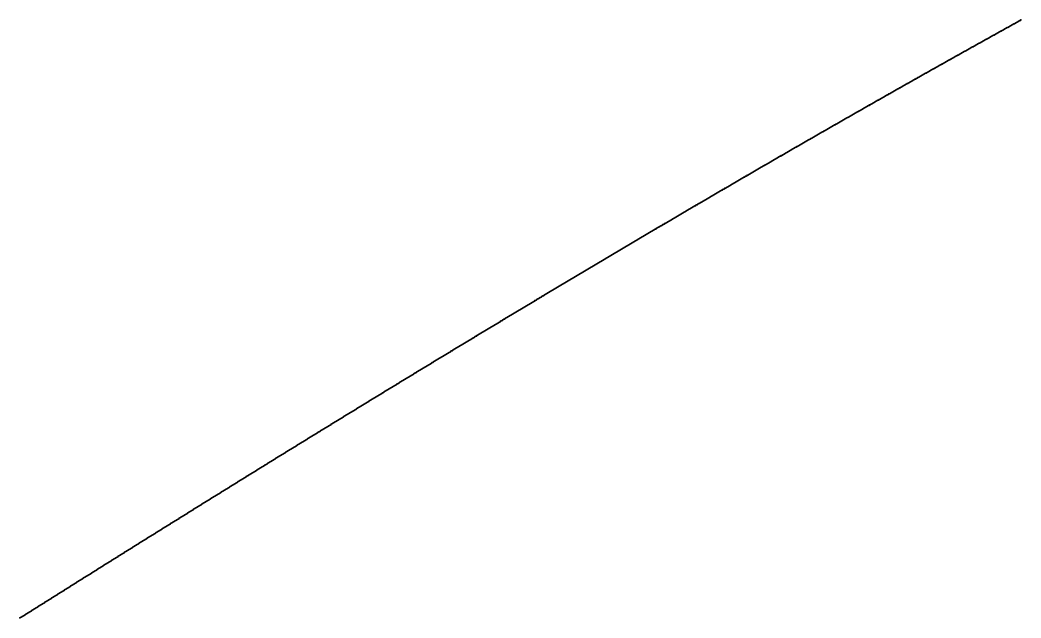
# Model space of a CAD drawing. Header units: metres. Extents: x 0 to 360, y 0 to 49.
# Drawn here: x 90.01 to 101.26, y 31.18 to 37.89 of the extents above; entities that cross this region are included whole.
import ezdxf

# ---------------------------------------------------------------- set-up
doc = ezdxf.new("R2010")
doc.units = ezdxf.units.M

msp = doc.modelspace()

# ---------------------------------------------------------------- linework, layer by layer
for p in [(101.07, 37.79), (101.076, 37.793), (101.083, 37.796), (101.089, 37.8), (101.095, 37.803), (101.101, 37.807), (101.107, 37.81), (101.114, 37.814), (101.12, 37.817), (101.126, 37.821), (101.132, 37.824), (101.138, 37.827), (101.145, 37.831), (101.151, 37.834), (101.157, 37.838), (101.163, 37.841), (101.169, 37.845), (101.176, 37.848), (101.182, 37.851), (101.188, 37.855), (101.194, 37.858), (101.2, 37.862), (101.207, 37.865), (101.213, 37.869), (101.219, 37.872), (101.225, 37.875), (101.231, 37.879), (101.237, 37.882), (101.244, 37.886), (101.25, 37.889), (101.256, 37.893), (100.872, 37.679), (100.878, 37.683), (100.884, 37.686), (100.891, 37.69), (100.897, 37.693), (100.903, 37.697), (100.909, 37.7), (100.915, 37.704), (100.922, 37.707), (100.928, 37.71), (100.934, 37.714), (100.94, 37.717), (100.946, 37.721), (100.953, 37.724), (100.959, 37.728), (100.965, 37.731), (100.971, 37.735), (100.977, 37.738), (100.984, 37.741), (100.99, 37.745), (100.996, 37.748), (101.002, 37.752), (101.008, 37.755), (101.015, 37.759), (101.021, 37.762), (101.027, 37.766), (101.033, 37.769), (101.039, 37.772), (101.046, 37.776), (101.052, 37.779), (101.058, 37.783), (101.064, 37.786), (100.667, 37.565), (100.674, 37.569), (100.68, 37.572), (100.686, 37.576), (100.692, 37.579), (100.698, 37.583), (100.705, 37.586), (100.711, 37.59), (100.717, 37.593), (100.723, 37.596), (100.729, 37.6), (100.736, 37.603), (100.742, 37.607), (100.748, 37.61), (100.754, 37.614), (100.76, 37.617), (100.767, 37.621), (100.773, 37.624), (100.779, 37.628), (100.785, 37.631), (100.791, 37.634), (100.798, 37.638), (100.804, 37.641), (100.81, 37.645), (100.816, 37.648), (100.822, 37.652), (100.829, 37.655), (100.835, 37.659), (100.841, 37.662), (100.847, 37.666), (100.853, 37.669), (100.86, 37.672), (100.866, 37.676), (100.469, 37.454), (100.475, 37.458), (100.481, 37.461), (100.487, 37.465), (100.494, 37.468), (100.5, 37.472), (100.506, 37.475), (100.512, 37.478), (100.518, 37.482), (100.525, 37.485), (100.531, 37.489), (100.537, 37.492), (100.543, 37.496), (100.55, 37.499), (100.556, 37.503), (100.562, 37.506), (100.568, 37.51), (100.574, 37.513), (100.581, 37.517), (100.587, 37.52), (100.593, 37.524), (100.599, 37.527), (100.605, 37.531), (100.612, 37.534), (100.618, 37.538), (100.624, 37.541), (100.63, 37.544), (100.636, 37.548), (100.643, 37.551), (100.649, 37.555), (100.655, 37.558), (100.661, 37.562), (100.264, 37.339), (100.27, 37.343), (100.276, 37.346), (100.283, 37.35), (100.289, 37.353), (100.295, 37.356), (100.301, 37.36), (100.307, 37.363), (100.314, 37.367), (100.32, 37.37), (100.326, 37.374), (100.332, 37.377), (100.338, 37.381), (100.345, 37.384), (100.351, 37.388), (100.357, 37.391), (100.363, 37.395), (100.369, 37.398), (100.376, 37.402), (100.382, 37.405), (100.388, 37.409), (100.394, 37.412), (100.401, 37.416), (100.407, 37.419), (100.413, 37.423), (100.419, 37.426), (100.425, 37.43), (100.432, 37.433), (100.438, 37.437), (100.444, 37.44), (100.45, 37.444), (100.456, 37.447), (100.463, 37.451), (100.065, 37.227), (100.071, 37.23), (100.077, 37.234), (100.084, 37.237), (100.09, 37.241), (100.096, 37.245), (100.102, 37.248), (100.109, 37.252), (100.115, 37.255), (100.121, 37.259), (100.127, 37.262), (100.133, 37.266), (100.14, 37.269), (100.146, 37.273), (100.152, 37.276), (100.158, 37.28), (100.164, 37.283), (100.171, 37.287), (100.177, 37.29), (100.183, 37.294), (100.189, 37.297), (100.196, 37.301), (100.202, 37.304), (100.208, 37.308), (100.214, 37.311), (100.22, 37.315), (100.227, 37.318), (100.233, 37.322), (100.239, 37.325), (100.245, 37.329), (100.251, 37.332), (100.258, 37.336), (99.866, 37.114), (99.872, 37.118), (99.878, 37.121), (99.885, 37.125), (99.891, 37.129), (99.897, 37.132), (99.903, 37.136), (99.91, 37.139), (99.916, 37.143), (99.922, 37.146), (99.928, 37.15), (99.934, 37.153), (99.941, 37.157), (99.947, 37.16), (99.953, 37.164), (99.959, 37.167), (99.966, 37.171), (99.972, 37.174), (99.978, 37.178), (99.984, 37.181), (99.99, 37.185), (99.997, 37.188), (100.003, 37.192), (100.009, 37.195), (100.015, 37.199), (100.021, 37.202), (100.028, 37.206), (100.034, 37.209), (100.04, 37.213), (100.046, 37.216), (100.053, 37.22), (100.059, 37.223), (99.673, 37.005), (99.679, 37.009), (99.686, 37.012), (99.692, 37.016), (99.698, 37.019), (99.704, 37.023), (99.71, 37.026), (99.717, 37.03), (99.723, 37.033), (99.729, 37.037), (99.735, 37.04), (99.742, 37.044), (99.748, 37.047), (99.754, 37.051), (99.76, 37.054), (99.766, 37.058), (99.773, 37.062), (99.779, 37.065), (99.785, 37.069), (99.791, 37.072), (99.798, 37.076), (99.804, 37.079), (99.81, 37.083), (99.816, 37.086), (99.822, 37.09), (99.829, 37.093), (99.835, 37.097), (99.841, 37.1), (99.847, 37.104), (99.854, 37.107), (99.86, 37.111), (99.474, 36.892), (99.48, 36.895), (99.486, 36.899), (99.492, 36.902), (99.499, 36.906), (99.505, 36.909), (99.511, 36.913), (99.517, 36.916), (99.524, 36.92), (99.53, 36.924), (99.536, 36.927), (99.542, 36.931), (99.549, 36.934), (99.555, 36.938), (99.561, 36.941), (99.567, 36.945), (99.573, 36.948), (99.58, 36.952), (99.586, 36.955), (99.592, 36.959), (99.598, 36.963), (99.605, 36.966), (99.611, 36.97), (99.617, 36.973), (99.623, 36.977), (99.629, 36.98), (99.636, 36.984), (99.642, 36.987), (99.648, 36.991), (99.654, 36.994), (99.661, 36.998), (99.667, 37.001), (99.274, 36.778), (99.281, 36.781), (99.287, 36.785), (99.293, 36.789), (99.299, 36.792), (99.305, 36.796), (99.312, 36.799), (99.318, 36.803), (99.324, 36.806), (99.33, 36.81), (99.337, 36.813), (99.343, 36.817), (99.349, 36.821), (99.355, 36.824), (99.362, 36.828), (99.368, 36.831), (99.374, 36.835), (99.38, 36.838), (99.387, 36.842), (99.393, 36.845), (99.399, 36.849), (99.405, 36.853), (99.411, 36.856), (99.418, 36.86), (99.424, 36.863), (99.43, 36.867), (99.436, 36.87), (99.443, 36.874), (99.449, 36.877), (99.455, 36.881), (99.461, 36.885), (99.468, 36.888), (99.081, 36.667), (99.087, 36.671), (99.093, 36.674), (99.1, 36.678), (99.106, 36.681), (99.112, 36.685), (99.118, 36.689), (99.125, 36.692), (99.131, 36.696), (99.137, 36.699), (99.143, 36.703), (99.15, 36.706), (99.156, 36.71), (99.162, 36.714), (99.168, 36.717), (99.175, 36.721), (99.181, 36.724), (99.187, 36.728), (99.193, 36.731), (99.199, 36.735), (99.206, 36.739), (99.212, 36.742), (99.218, 36.746), (99.224, 36.749), (99.231, 36.753), (99.237, 36.756), (99.243, 36.76), (99.249, 36.764), (99.256, 36.767), (99.262, 36.771), (99.268, 36.774), (98.881, 36.552), (98.887, 36.556), (98.894, 36.56), (98.9, 36.563), (98.906, 36.567), (98.912, 36.57), (98.919, 36.574), (98.925, 36.578), (98.931, 36.581), (98.937, 36.585), (98.944, 36.588), (98.95, 36.592), (98.956, 36.595), (98.962, 36.599), (98.969, 36.603), (98.975, 36.606), (98.981, 36.61), (98.987, 36.613), (98.994, 36.617), (99, 36.621), (99.006, 36.624), (99.012, 36.628), (99.019, 36.631), (99.025, 36.635), (99.031, 36.638), (99.037, 36.642), (99.043, 36.646), (99.05, 36.649), (99.056, 36.653), (99.062, 36.656), (99.068, 36.66), (99.075, 36.664), (98.687, 36.441), (98.694, 36.445), (98.7, 36.448), (98.706, 36.452), (98.712, 36.455), (98.719, 36.459), (98.725, 36.463), (98.731, 36.466), (98.737, 36.47), (98.744, 36.473), (98.75, 36.477), (98.756, 36.481), (98.762, 36.484), (98.769, 36.488), (98.775, 36.491), (98.781, 36.495), (98.787, 36.499), (98.794, 36.502), (98.8, 36.506), (98.806, 36.509), (98.812, 36.513), (98.819, 36.516), (98.825, 36.52), (98.831, 36.524), (98.837, 36.527), (98.844, 36.531), (98.85, 36.534), (98.856, 36.538), (98.862, 36.542), (98.869, 36.545), (98.875, 36.549), (98.494, 36.329), (98.5, 36.333), (98.506, 36.336), (98.512, 36.34), (98.519, 36.343), (98.525, 36.347), (98.531, 36.351), (98.537, 36.354), (98.544, 36.358), (98.55, 36.362), (98.556, 36.365), (98.562, 36.369), (98.569, 36.372), (98.575, 36.376), (98.581, 36.38), (98.587, 36.383), (98.594, 36.387), (98.6, 36.39), (98.606, 36.394), (98.612, 36.398), (98.619, 36.401), (98.625, 36.405), (98.631, 36.408), (98.637, 36.412), (98.644, 36.416), (98.65, 36.419), (98.656, 36.423), (98.662, 36.426), (98.669, 36.43), (98.675, 36.434), (98.681, 36.437), (98.3, 36.217), (98.306, 36.22), (98.312, 36.224), (98.318, 36.228), (98.325, 36.231), (98.331, 36.235), (98.337, 36.238), (98.343, 36.242), (98.35, 36.246), (98.356, 36.249), (98.362, 36.253), (98.369, 36.257), (98.375, 36.26), (98.381, 36.264), (98.387, 36.267), (98.394, 36.271), (98.4, 36.275), (98.406, 36.278), (98.412, 36.282), (98.419, 36.286), (98.425, 36.289), (98.431, 36.293), (98.437, 36.296), (98.444, 36.3), (98.45, 36.304), (98.456, 36.307), (98.462, 36.311), (98.469, 36.314), (98.475, 36.318), (98.481, 36.322), (98.487, 36.325), (98.106, 36.104), (98.112, 36.108), (98.118, 36.111), (98.124, 36.115), (98.131, 36.118), (98.137, 36.122), (98.143, 36.126), (98.149, 36.129), (98.156, 36.133), (98.162, 36.137), (98.168, 36.14), (98.174, 36.144), (98.181, 36.148), (98.187, 36.151), (98.193, 36.155), (98.2, 36.159), (98.206, 36.162), (98.212, 36.166), (98.218, 36.169), (98.225, 36.173), (98.231, 36.177), (98.237, 36.18), (98.243, 36.184), (98.25, 36.188), (98.256, 36.191), (98.262, 36.195), (98.268, 36.198), (98.275, 36.202), (98.281, 36.206), (98.287, 36.209), (98.293, 36.213), (97.911, 35.991), (97.918, 35.994), (97.924, 35.998), (97.93, 36.002), (97.936, 36.005), (97.943, 36.009), (97.949, 36.013), (97.955, 36.016), (97.961, 36.02), (97.968, 36.024), (97.974, 36.027), (97.98, 36.031), (97.987, 36.035), (97.993, 36.038), (97.999, 36.042), (98.005, 36.046), (98.012, 36.049), (98.018, 36.053), (98.024, 36.057), (98.03, 36.06), (98.037, 36.064), (98.043, 36.067), (98.049, 36.071), (98.055, 36.075), (98.062, 36.078), (98.068, 36.082), (98.074, 36.086), (98.081, 36.089), (98.087, 36.093), (98.093, 36.097), (98.099, 36.1), (97.717, 35.877), (97.723, 35.881), (97.729, 35.885), (97.736, 35.888), (97.742, 35.892), (97.748, 35.896), (97.755, 35.899), (97.761, 35.903), (97.767, 35.907), (97.773, 35.91), (97.78, 35.914), (97.786, 35.918), (97.792, 35.921), (97.798, 35.925), (97.805, 35.929), (97.811, 35.932), (97.817, 35.936), (97.824, 35.94), (97.83, 35.943), (97.836, 35.947), (97.842, 35.951), (97.849, 35.954), (97.855, 35.958), (97.861, 35.962), (97.867, 35.965), (97.874, 35.969), (97.88, 35.972), (97.886, 35.976), (97.893, 35.98), (97.899, 35.983), (97.905, 35.987), (97.529, 35.767), (97.535, 35.771), (97.541, 35.774), (97.547, 35.778), (97.554, 35.782), (97.56, 35.785), (97.566, 35.789), (97.573, 35.793), (97.579, 35.796), (97.585, 35.8), (97.591, 35.804), (97.598, 35.807), (97.604, 35.811), (97.61, 35.815), (97.616, 35.818), (97.623, 35.822), (97.629, 35.826), (97.635, 35.83), (97.642, 35.833), (97.648, 35.837), (97.654, 35.841), (97.66, 35.844), (97.667, 35.848), (97.673, 35.852), (97.679, 35.855), (97.686, 35.859), (97.692, 35.863), (97.698, 35.866), (97.704, 35.87), (97.711, 35.874), (97.334, 35.653), (97.34, 35.656), (97.346, 35.66), (97.353, 35.664), (97.359, 35.667), (97.365, 35.671), (97.372, 35.675), (97.378, 35.679), (97.384, 35.682), (97.39, 35.686), (97.397, 35.69), (97.403, 35.693), (97.409, 35.697), (97.416, 35.701), (97.422, 35.704), (97.428, 35.708), (97.434, 35.712), (97.441, 35.715), (97.447, 35.719), (97.453, 35.723), (97.46, 35.726), (97.466, 35.73), (97.472, 35.734), (97.478, 35.738), (97.485, 35.741), (97.491, 35.745), (97.497, 35.749), (97.503, 35.752), (97.51, 35.756), (97.516, 35.76), (97.522, 35.763), (97.145, 35.542), (97.152, 35.545), (97.158, 35.549), (97.164, 35.553), (97.17, 35.557), (97.177, 35.56), (97.183, 35.564), (97.189, 35.568), (97.196, 35.571), (97.202, 35.575), (97.208, 35.579), (97.214, 35.582), (97.221, 35.586), (97.227, 35.59), (97.233, 35.594), (97.24, 35.597), (97.246, 35.601), (97.252, 35.605), (97.258, 35.608), (97.265, 35.612), (97.271, 35.616), (97.277, 35.619), (97.284, 35.623), (97.29, 35.627), (97.296, 35.631), (97.302, 35.634), (97.309, 35.638), (97.315, 35.642), (97.321, 35.645), (97.328, 35.649), (96.956, 35.43), (96.963, 35.434), (96.969, 35.438), (96.975, 35.441), (96.982, 35.445), (96.988, 35.449), (96.994, 35.453), (97.001, 35.456), (97.007, 35.46), (97.013, 35.464), (97.019, 35.468), (97.026, 35.471), (97.032, 35.475), (97.038, 35.479), (97.045, 35.482), (97.051, 35.486), (97.057, 35.49), (97.063, 35.493), (97.07, 35.497), (97.076, 35.501), (97.082, 35.505), (97.089, 35.508), (97.095, 35.512), (97.101, 35.516), (97.108, 35.519), (97.114, 35.523), (97.12, 35.527), (97.126, 35.531), (97.133, 35.534), (97.139, 35.538), (96.761, 35.315), (96.768, 35.319), (96.774, 35.322), (96.78, 35.326), (96.786, 35.33), (96.793, 35.334), (96.799, 35.337), (96.805, 35.341), (96.812, 35.345), (96.818, 35.348), (96.824, 35.352), (96.831, 35.356), (96.837, 35.36), (96.843, 35.363), (96.849, 35.367), (96.856, 35.371), (96.862, 35.375), (96.868, 35.378), (96.875, 35.382), (96.881, 35.386), (96.887, 35.389), (96.894, 35.393), (96.9, 35.397), (96.906, 35.401), (96.912, 35.404), (96.919, 35.408), (96.925, 35.412), (96.931, 35.415), (96.938, 35.419), (96.944, 35.423), (96.95, 35.427), (96.572, 35.203), (96.579, 35.207), (96.585, 35.21), (96.591, 35.214), (96.597, 35.218), (96.604, 35.222), (96.61, 35.225), (96.616, 35.229), (96.623, 35.233), (96.629, 35.236), (96.635, 35.24), (96.642, 35.244), (96.648, 35.248), (96.654, 35.251), (96.66, 35.255), (96.667, 35.259), (96.673, 35.263), (96.679, 35.266), (96.686, 35.27), (96.692, 35.274), (96.698, 35.278), (96.705, 35.281), (96.711, 35.285), (96.717, 35.289), (96.723, 35.293), (96.73, 35.296), (96.736, 35.3), (96.742, 35.304), (96.749, 35.307), (96.755, 35.311), (96.383, 35.09), (96.389, 35.094), (96.396, 35.098), (96.402, 35.102), (96.408, 35.105), (96.415, 35.109), (96.421, 35.113), (96.427, 35.117), (96.433, 35.12), (96.44, 35.124), (96.446, 35.128), (96.452, 35.132), (96.459, 35.135), (96.465, 35.139), (96.471, 35.143), (96.478, 35.147), (96.484, 35.15), (96.49, 35.154), (96.497, 35.158), (96.503, 35.162), (96.509, 35.165), (96.515, 35.169), (96.522, 35.173), (96.528, 35.177), (96.534, 35.18), (96.541, 35.184), (96.547, 35.188), (96.553, 35.192), (96.56, 35.195), (96.566, 35.199), (96.194, 34.978), (96.2, 34.981), (96.206, 34.985), (96.213, 34.989), (96.219, 34.993), (96.225, 34.996), (96.232, 35), (96.238, 35.004), (96.244, 35.008), (96.25, 35.011), (96.257, 35.015), (96.263, 35.019), (96.269, 35.023), (96.276, 35.027), (96.282, 35.03), (96.288, 35.034), (96.295, 35.038), (96.301, 35.042), (96.307, 35.045), (96.314, 35.049), (96.32, 35.053), (96.326, 35.057), (96.333, 35.06), (96.339, 35.064), (96.345, 35.068), (96.351, 35.072), (96.358, 35.075), (96.364, 35.079), (96.37, 35.083), (96.377, 35.087), (96.01, 34.868), (96.017, 34.872), (96.023, 34.876), (96.029, 34.88), (96.036, 34.883), (96.042, 34.887), (96.048, 34.891), (96.055, 34.895), (96.061, 34.898), (96.067, 34.902), (96.074, 34.906), (96.08, 34.91), (96.086, 34.914), (96.093, 34.917), (96.099, 34.921), (96.105, 34.925), (96.112, 34.929), (96.118, 34.932), (96.124, 34.936), (96.13, 34.94), (96.137, 34.944), (96.143, 34.947), (96.149, 34.951), (96.156, 34.955), (96.162, 34.959), (96.168, 34.963), (96.175, 34.966), (96.181, 34.97), (96.187, 34.974), (95.821, 34.755), (95.827, 34.759), (95.833, 34.762), (95.84, 34.766), (95.846, 34.77), (95.852, 34.774), (95.859, 34.777), (95.865, 34.781), (95.871, 34.785), (95.878, 34.789), (95.884, 34.793), (95.89, 34.796), (95.897, 34.8), (95.903, 34.804), (95.909, 34.808), (95.916, 34.812), (95.922, 34.815), (95.928, 34.819), (95.935, 34.823), (95.941, 34.827), (95.947, 34.83), (95.954, 34.834), (95.96, 34.838), (95.966, 34.842), (95.973, 34.846), (95.979, 34.849), (95.985, 34.853), (95.991, 34.857), (95.998, 34.861), (96.004, 34.864), (95.631, 34.641), (95.637, 34.645), (95.644, 34.649), (95.65, 34.652), (95.656, 34.656), (95.663, 34.66), (95.669, 34.664), (95.675, 34.668), (95.682, 34.671), (95.688, 34.675), (95.694, 34.679), (95.701, 34.683), (95.707, 34.686), (95.713, 34.69), (95.72, 34.694), (95.726, 34.698), (95.732, 34.702), (95.739, 34.705), (95.745, 34.709), (95.751, 34.713), (95.757, 34.717), (95.764, 34.721), (95.77, 34.724), (95.776, 34.728), (95.783, 34.732), (95.789, 34.736), (95.795, 34.74), (95.802, 34.743), (95.808, 34.747), (95.814, 34.751), (95.447, 34.531), (95.454, 34.534), (95.46, 34.538), (95.466, 34.542), (95.473, 34.546), (95.479, 34.55), (95.485, 34.553), (95.492, 34.557), (95.498, 34.561), (95.504, 34.565), (95.511, 34.569), (95.517, 34.572), (95.523, 34.576), (95.53, 34.58), (95.536, 34.584), (95.542, 34.588), (95.549, 34.591), (95.555, 34.595), (95.561, 34.599), (95.568, 34.603), (95.574, 34.607), (95.58, 34.611), (95.587, 34.614), (95.593, 34.618), (95.599, 34.622), (95.606, 34.626), (95.612, 34.63), (95.618, 34.633), (95.625, 34.637), (95.257, 34.416), (95.263, 34.42), (95.27, 34.424), (95.276, 34.428), (95.282, 34.431), (95.289, 34.435), (95.295, 34.439), (95.301, 34.443), (95.308, 34.447), (95.314, 34.45), (95.32, 34.454), (95.327, 34.458), (95.333, 34.462), (95.34, 34.466), (95.346, 34.47), (95.352, 34.473), (95.359, 34.477), (95.365, 34.481), (95.371, 34.485), (95.378, 34.489), (95.384, 34.492), (95.39, 34.496), (95.397, 34.5), (95.403, 34.504), (95.409, 34.508), (95.416, 34.512), (95.422, 34.515), (95.428, 34.519), (95.435, 34.523), (95.441, 34.527), (95.073, 34.305), (95.079, 34.309), (95.086, 34.313), (95.092, 34.317), (95.098, 34.32), (95.105, 34.324), (95.111, 34.328), (95.118, 34.332), (95.124, 34.336), (95.13, 34.34), (95.137, 34.343), (95.143, 34.347), (95.149, 34.351), (95.156, 34.355), (95.162, 34.359), (95.168, 34.363), (95.175, 34.366), (95.181, 34.37), (95.187, 34.374), (95.194, 34.378), (95.2, 34.382), (95.206, 34.385), (95.213, 34.389), (95.219, 34.393), (95.225, 34.397), (95.232, 34.401), (95.238, 34.405), (95.244, 34.408), (95.251, 34.412), (94.883, 34.19), (94.889, 34.194), (94.895, 34.198), (94.902, 34.201), (94.908, 34.205), (94.914, 34.209), (94.921, 34.213), (94.927, 34.217), (94.933, 34.221), (94.94, 34.224), (94.946, 34.228), (94.952, 34.232), (94.959, 34.236), (94.965, 34.24), (94.972, 34.244), (94.978, 34.248), (94.984, 34.251), (94.991, 34.255), (94.997, 34.259), (95.003, 34.263), (95.01, 34.267), (95.016, 34.271), (95.022, 34.274), (95.029, 34.278), (95.035, 34.282), (95.041, 34.286), (95.048, 34.29), (95.054, 34.294), (95.06, 34.297), (95.067, 34.301), (94.698, 34.078), (94.705, 34.082), (94.711, 34.086), (94.717, 34.09), (94.724, 34.094), (94.73, 34.098), (94.736, 34.101), (94.743, 34.105), (94.749, 34.109), (94.756, 34.113), (94.762, 34.117), (94.768, 34.121), (94.775, 34.124), (94.781, 34.128), (94.787, 34.132), (94.794, 34.136), (94.8, 34.14), (94.806, 34.144), (94.813, 34.148), (94.819, 34.151), (94.825, 34.155), (94.832, 34.159), (94.838, 34.163), (94.845, 34.167), (94.851, 34.171), (94.857, 34.175), (94.864, 34.178), (94.87, 34.182), (94.876, 34.186), (94.514, 33.966), (94.52, 33.97), (94.527, 33.974), (94.533, 33.978), (94.539, 33.982), (94.546, 33.986), (94.552, 33.989), (94.558, 33.993), (94.565, 33.997), (94.571, 34.001), (94.577, 34.005), (94.584, 34.009), (94.59, 34.013), (94.597, 34.017), (94.603, 34.02), (94.609, 34.024), (94.616, 34.028), (94.622, 34.032), (94.628, 34.036), (94.635, 34.04), (94.641, 34.044), (94.647, 34.047), (94.654, 34.051), (94.66, 34.055), (94.667, 34.059), (94.673, 34.063), (94.679, 34.067), (94.686, 34.071), (94.692, 34.074), (94.329, 33.854), (94.336, 33.858), (94.342, 33.862), (94.348, 33.866), (94.355, 33.87), (94.361, 33.873), (94.367, 33.877), (94.374, 33.881), (94.38, 33.885), (94.387, 33.889), (94.393, 33.893), (94.399, 33.897), (94.406, 33.901), (94.412, 33.904), (94.418, 33.908), (94.425, 33.912), (94.431, 33.916), (94.437, 33.92), (94.444, 33.924), (94.45, 33.928), (94.457, 33.931), (94.463, 33.935), (94.469, 33.939), (94.476, 33.943), (94.482, 33.947), (94.488, 33.951), (94.495, 33.955), (94.501, 33.959), (94.508, 33.962), (94.144, 33.741), (94.151, 33.745), (94.157, 33.749), (94.164, 33.753), (94.17, 33.757), (94.176, 33.761), (94.183, 33.765), (94.189, 33.769), (94.195, 33.773), (94.202, 33.776), (94.208, 33.78), (94.215, 33.784), (94.221, 33.788), (94.227, 33.792), (94.234, 33.796), (94.24, 33.8), (94.246, 33.804), (94.253, 33.807), (94.259, 33.811), (94.266, 33.815), (94.272, 33.819), (94.278, 33.823), (94.285, 33.827), (94.291, 33.831), (94.297, 33.835), (94.304, 33.839), (94.31, 33.842), (94.317, 33.846), (94.323, 33.85), (93.96, 33.629), (93.966, 33.632), (93.972, 33.636), (93.979, 33.64), (93.985, 33.644), (93.991, 33.648), (93.998, 33.652), (94.004, 33.656), (94.011, 33.66), (94.017, 33.664), (94.023, 33.668), (94.03, 33.671), (94.036, 33.675), (94.042, 33.679), (94.049, 33.683), (94.055, 33.687), (94.062, 33.691), (94.068, 33.695), (94.074, 33.699), (94.081, 33.703), (94.087, 33.706), (94.093, 33.71), (94.1, 33.714), (94.106, 33.718), (94.113, 33.722), (94.119, 33.726), (94.125, 33.73), (94.132, 33.734), (94.138, 33.738), (93.774, 33.515), (93.781, 33.519), (93.787, 33.523), (93.794, 33.527), (93.8, 33.531), (93.806, 33.535), (93.813, 33.539), (93.819, 33.543), (93.826, 33.547), (93.832, 33.551), (93.838, 33.554), (93.845, 33.558), (93.851, 33.562), (93.857, 33.566), (93.864, 33.57), (93.87, 33.574), (93.877, 33.578), (93.883, 33.582), (93.889, 33.586), (93.896, 33.59), (93.902, 33.593), (93.908, 33.597), (93.915, 33.601), (93.921, 33.605), (93.928, 33.609), (93.934, 33.613), (93.94, 33.617), (93.947, 33.621), (93.953, 33.625), (93.596, 33.406), (93.602, 33.41), (93.608, 33.414), (93.615, 33.418), (93.621, 33.421), (93.628, 33.425), (93.634, 33.429), (93.64, 33.433), (93.647, 33.437), (93.653, 33.441), (93.659, 33.445), (93.666, 33.449), (93.672, 33.453), (93.679, 33.457), (93.685, 33.461), (93.691, 33.465), (93.698, 33.468), (93.704, 33.472), (93.711, 33.476), (93.717, 33.48), (93.723, 33.484), (93.73, 33.488), (93.736, 33.492), (93.743, 33.496), (93.749, 33.5), (93.755, 33.504), (93.762, 33.508), (93.768, 33.511), (93.41, 33.292), (93.417, 33.296), (93.423, 33.3), (93.429, 33.304), (93.436, 33.308), (93.442, 33.312), (93.449, 33.316), (93.455, 33.32), (93.461, 33.323), (93.468, 33.327), (93.474, 33.331), (93.48, 33.335), (93.487, 33.339), (93.493, 33.343), (93.5, 33.347), (93.506, 33.351), (93.512, 33.355), (93.519, 33.359), (93.525, 33.363), (93.532, 33.367), (93.538, 33.371), (93.544, 33.374), (93.551, 33.378), (93.557, 33.382), (93.564, 33.386), (93.57, 33.39), (93.576, 33.394), (93.583, 33.398), (93.589, 33.402), (93.225, 33.178), (93.231, 33.182), (93.237, 33.186), (93.244, 33.19), (93.25, 33.194), (93.257, 33.198), (93.263, 33.202), (93.269, 33.206), (93.276, 33.209), (93.282, 33.213), (93.289, 33.217), (93.295, 33.221), (93.301, 33.225), (93.308, 33.229), (93.314, 33.233), (93.321, 33.237), (93.327, 33.241), (93.333, 33.245), (93.34, 33.249), (93.346, 33.253), (93.353, 33.257), (93.359, 33.261), (93.365, 33.265), (93.372, 33.268), (93.378, 33.272), (93.385, 33.276), (93.391, 33.28), (93.397, 33.284), (93.404, 33.288), (93.045, 33.068), (93.052, 33.072), (93.058, 33.075), (93.064, 33.079), (93.071, 33.083), (93.077, 33.087), (93.084, 33.091), (93.09, 33.095), (93.096, 33.099), (93.103, 33.103), (93.109, 33.107), (93.116, 33.111), (93.122, 33.115), (93.128, 33.119), (93.135, 33.123), (93.141, 33.127), (93.148, 33.131), (93.154, 33.135), (93.16, 33.139), (93.167, 33.143), (93.173, 33.146), (93.18, 33.15), (93.186, 33.154), (93.193, 33.158), (93.199, 33.162), (93.205, 33.166), (93.212, 33.17), (93.218, 33.174), (92.859, 32.953), (92.866, 32.957), (92.872, 32.961), (92.878, 32.965), (92.885, 32.969), (92.891, 32.973), (92.898, 32.977), (92.904, 32.981), (92.911, 32.985), (92.917, 32.989), (92.923, 32.993), (92.93, 32.996), (92.936, 33), (92.943, 33.004), (92.949, 33.008), (92.955, 33.012), (92.962, 33.016), (92.968, 33.02), (92.975, 33.024), (92.981, 33.028), (92.987, 33.032), (92.994, 33.036), (93, 33.04), (93.007, 33.044), (93.013, 33.048), (93.02, 33.052), (93.026, 33.056), (93.032, 33.06), (93.039, 33.064), (92.68, 32.842), (92.686, 32.846), (92.692, 32.85), (92.699, 32.854), (92.705, 32.858), (92.712, 32.862), (92.718, 32.866), (92.724, 32.87), (92.731, 32.874), (92.737, 32.878), (92.744, 32.882), (92.75, 32.886), (92.757, 32.89), (92.763, 32.894), (92.769, 32.897), (92.776, 32.901), (92.782, 32.905), (92.789, 32.909), (92.795, 32.913), (92.801, 32.917), (92.808, 32.921), (92.814, 32.925), (92.821, 32.929), (92.827, 32.933), (92.834, 32.937), (92.84, 32.941), (92.846, 32.945), (92.853, 32.949), (92.5, 32.731), (92.506, 32.735), (92.513, 32.739), (92.519, 32.743), (92.525, 32.747), (92.532, 32.751), (92.538, 32.755), (92.545, 32.759), (92.551, 32.763), (92.558, 32.767), (92.564, 32.771), (92.57, 32.774), (92.577, 32.778), (92.583, 32.782), (92.59, 32.786), (92.596, 32.79), (92.602, 32.794), (92.609, 32.798), (92.615, 32.802), (92.622, 32.806), (92.628, 32.81), (92.635, 32.814), (92.641, 32.818), (92.647, 32.822), (92.654, 32.826), (92.66, 32.83), (92.667, 32.834), (92.673, 32.838), (92.32, 32.619), (92.326, 32.623), (92.333, 32.627), (92.339, 32.631), (92.345, 32.635), (92.352, 32.639), (92.358, 32.643), (92.365, 32.647), (92.371, 32.651), (92.378, 32.655), (92.384, 32.659), (92.39, 32.663), (92.397, 32.667), (92.403, 32.671), (92.41, 32.675), (92.416, 32.679), (92.423, 32.683), (92.429, 32.687), (92.435, 32.691), (92.442, 32.695), (92.448, 32.699), (92.455, 32.703), (92.461, 32.707), (92.468, 32.711), (92.474, 32.715), (92.48, 32.719), (92.487, 32.723), (92.493, 32.727), (92.133, 32.504), (92.139, 32.508), (92.146, 32.512), (92.152, 32.516), (92.159, 32.52), (92.165, 32.524), (92.172, 32.528), (92.178, 32.531), (92.185, 32.535), (92.191, 32.539), (92.197, 32.543), (92.204, 32.547), (92.21, 32.551), (92.217, 32.555), (92.223, 32.559), (92.23, 32.563), (92.236, 32.567), (92.242, 32.571), (92.249, 32.575), (92.255, 32.579), (92.262, 32.583), (92.268, 32.587), (92.275, 32.591), (92.281, 32.595), (92.288, 32.599), (92.294, 32.603), (92.3, 32.607), (92.307, 32.611), (92.313, 32.615), (91.953, 32.392), (91.959, 32.396), (91.966, 32.4), (91.972, 32.404), (91.978, 32.408), (91.985, 32.412), (91.991, 32.416), (91.998, 32.42), (92.004, 32.424), (92.011, 32.428), (92.017, 32.432), (92.024, 32.436), (92.03, 32.44), (92.036, 32.444), (92.043, 32.448), (92.049, 32.452), (92.056, 32.456), (92.062, 32.46), (92.069, 32.464), (92.075, 32.468), (92.082, 32.472), (92.088, 32.476), (92.094, 32.48), (92.101, 32.484), (92.107, 32.488), (92.114, 32.492), (92.12, 32.496), (92.127, 32.5), (91.772, 32.279), (91.779, 32.283), (91.785, 32.287), (91.792, 32.291), (91.798, 32.295), (91.804, 32.299), (91.811, 32.303), (91.817, 32.307), (91.824, 32.311), (91.83, 32.315), (91.837, 32.319), (91.843, 32.323), (91.85, 32.327), (91.856, 32.331), (91.862, 32.335), (91.869, 32.339), (91.875, 32.343), (91.882, 32.347), (91.888, 32.351), (91.895, 32.355), (91.901, 32.359), (91.908, 32.363), (91.914, 32.367), (91.92, 32.371), (91.927, 32.375), (91.933, 32.379), (91.94, 32.384), (91.946, 32.388), (91.591, 32.167), (91.598, 32.171), (91.604, 32.175), (91.611, 32.179), (91.617, 32.183), (91.624, 32.187), (91.63, 32.191), (91.637, 32.195), (91.643, 32.199), (91.65, 32.203), (91.656, 32.207), (91.662, 32.211), (91.669, 32.215), (91.675, 32.219), (91.682, 32.223), (91.688, 32.227), (91.695, 32.231), (91.701, 32.235), (91.708, 32.239), (91.714, 32.243), (91.721, 32.247), (91.727, 32.251), (91.733, 32.255), (91.74, 32.259), (91.746, 32.263), (91.753, 32.267), (91.759, 32.271), (91.766, 32.275), (91.411, 32.054), (91.417, 32.058), (91.424, 32.062), (91.43, 32.066), (91.436, 32.07), (91.443, 32.074), (91.449, 32.078), (91.456, 32.082), (91.462, 32.086), (91.469, 32.09), (91.475, 32.094), (91.482, 32.098), (91.488, 32.102), (91.495, 32.106), (91.501, 32.11), (91.508, 32.114), (91.514, 32.118), (91.52, 32.122), (91.527, 32.126), (91.533, 32.13), (91.54, 32.134), (91.546, 32.139), (91.553, 32.143), (91.559, 32.147), (91.566, 32.151), (91.572, 32.155), (91.579, 32.159), (91.585, 32.163), (91.23, 31.941), (91.236, 31.945), (91.242, 31.949), (91.249, 31.953), (91.255, 31.957), (91.262, 31.961), (91.268, 31.965), (91.275, 31.969), (91.281, 31.973), (91.288, 31.977), (91.294, 31.981), (91.301, 31.985), (91.307, 31.989), (91.314, 31.993), (91.32, 31.997), (91.327, 32.001), (91.333, 32.005), (91.34, 32.01), (91.346, 32.014), (91.352, 32.018), (91.359, 32.022), (91.365, 32.026), (91.372, 32.03), (91.378, 32.034), (91.385, 32.038), (91.391, 32.042), (91.398, 32.046), (91.404, 32.05), (91.055, 31.832), (91.061, 31.836), (91.068, 31.84), (91.074, 31.844), (91.081, 31.848), (91.087, 31.852), (91.094, 31.856), (91.1, 31.86), (91.107, 31.864), (91.113, 31.868), (91.12, 31.872), (91.126, 31.876), (91.133, 31.88), (91.139, 31.884), (91.145, 31.888), (91.152, 31.892), (91.158, 31.896), (91.165, 31.9), (91.171, 31.904), (91.178, 31.909), (91.184, 31.913), (91.191, 31.917), (91.197, 31.921), (91.204, 31.925), (91.21, 31.929), (91.217, 31.933), (91.223, 31.937), (90.873, 31.718), (90.88, 31.722), (90.886, 31.726), (90.893, 31.73), (90.899, 31.734), (90.906, 31.738), (90.912, 31.742), (90.919, 31.747), (90.925, 31.751), (90.932, 31.755), (90.938, 31.759), (90.945, 31.763), (90.951, 31.767), (90.958, 31.771), (90.964, 31.775), (90.971, 31.779), (90.977, 31.783), (90.984, 31.787), (90.99, 31.791), (90.997, 31.795), (91.003, 31.799), (91.009, 31.803), (91.016, 31.807), (91.022, 31.811), (91.029, 31.815), (91.035, 31.819), (91.042, 31.824), (91.048, 31.828), (90.692, 31.604), (90.698, 31.608), (90.705, 31.612), (90.711, 31.617), (90.718, 31.621), (90.724, 31.625), (90.731, 31.629), (90.737, 31.633), (90.744, 31.637), (90.75, 31.641), (90.757, 31.645), (90.763, 31.649), (90.77, 31.653), (90.776, 31.657), (90.783, 31.661), (90.789, 31.665), (90.796, 31.669), (90.802, 31.673), (90.809, 31.677), (90.815, 31.682), (90.822, 31.686), (90.828, 31.69), (90.835, 31.694), (90.841, 31.698), (90.848, 31.702), (90.854, 31.706), (90.86, 31.71), (90.867, 31.714), (90.517, 31.494), (90.523, 31.498), (90.53, 31.503), (90.536, 31.507), (90.543, 31.511), (90.549, 31.515), (90.556, 31.519), (90.562, 31.523), (90.569, 31.527), (90.575, 31.531), (90.582, 31.535), (90.588, 31.539), (90.595, 31.543), (90.601, 31.547), (90.608, 31.551), (90.614, 31.555), (90.621, 31.56), (90.627, 31.564), (90.633, 31.568), (90.64, 31.572), (90.646, 31.576), (90.653, 31.58), (90.659, 31.584), (90.666, 31.588), (90.672, 31.592), (90.679, 31.596), (90.685, 31.6), (90.335, 31.38), (90.341, 31.384), (90.348, 31.388), (90.354, 31.392), (90.361, 31.396), (90.367, 31.401), (90.374, 31.405), (90.38, 31.409), (90.387, 31.413), (90.393, 31.417), (90.4, 31.421), (90.406, 31.425), (90.413, 31.429), (90.419, 31.433), (90.426, 31.437), (90.432, 31.441), (90.439, 31.445), (90.445, 31.45), (90.452, 31.454), (90.458, 31.458), (90.465, 31.462), (90.471, 31.466), (90.478, 31.47), (90.484, 31.474), (90.491, 31.478), (90.497, 31.482), (90.504, 31.486), (90.51, 31.49), (90.159, 31.27), (90.166, 31.274), (90.172, 31.278), (90.179, 31.282), (90.185, 31.286), (90.192, 31.29), (90.198, 31.294), (90.205, 31.298), (90.211, 31.302), (90.218, 31.307), (90.224, 31.311), (90.231, 31.315), (90.237, 31.319), (90.244, 31.323), (90.25, 31.327), (90.257, 31.331), (90.263, 31.335), (90.27, 31.339), (90.276, 31.343), (90.283, 31.347), (90.289, 31.352), (90.296, 31.356), (90.302, 31.36), (90.309, 31.364), (90.315, 31.368), (90.322, 31.372), (90.328, 31.376), (90.009, 31.176), (90.016, 31.18), (90.022, 31.184), (90.029, 31.188), (90.035, 31.192), (90.042, 31.196), (90.048, 31.2), (90.055, 31.204), (90.061, 31.208), (90.068, 31.212), (90.075, 31.217), (90.081, 31.221), (90.088, 31.225), (90.094, 31.229), (90.101, 31.233), (90.107, 31.237), (90.114, 31.241), (90.12, 31.245), (90.127, 31.249), (90.133, 31.253), (90.14, 31.257), (90.146, 31.262), (90.153, 31.266)]:
    msp.add_point(p)

doc.saveas('drawing.dxf')
